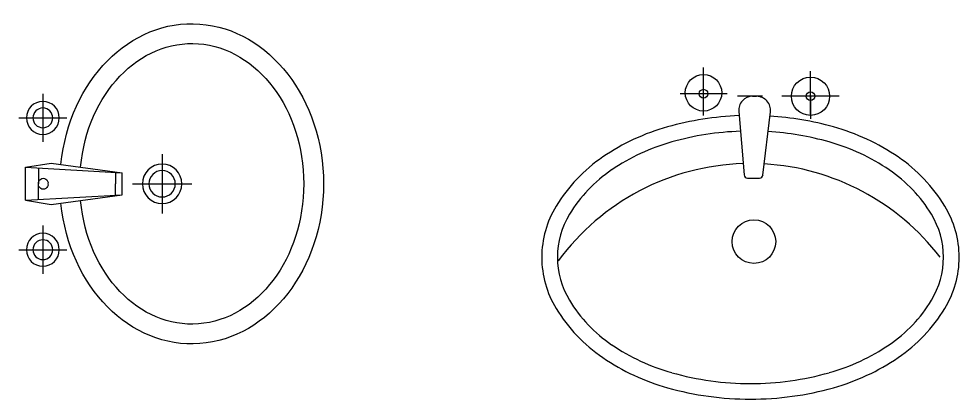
# Model space of a CAD drawing. Extents: x -42728 to 99010, y -18674 to 47645.
# Drawn here: x 47273 to 48701, y 40360 to 40937 of the extents above; entities that cross this region are included whole.
import ezdxf

# ---------------------------------------------------------------- set-up
doc = ezdxf.new("R2010")
doc.units = 0
doc.header["$LTSCALE"] = 100
doc.header["$MEASUREMENT"] = 0
doc.layers.get('0').update_dxf_attribs({"linetype": 'CONTINUOUS'})
for name, color, linetype in [('MC', 5, 'CONTINUOUS'), ('家具', 223, 'CONTINUOUS'), ('浅', 4, 'CONTINUOUS'), ('深', 5, 'CONTINUOUS')]:
    doc.layers.add(name, color=color, linetype=linetype)

# ---------------------------------------------------------------- blocks, each defined once
blk = doc.blocks.new('A$C772845B6')
at = {"layer": '家具'}
for p, q in [((245.5, 430.3), (245.5, 502.9)), ((407.9, 430.3), (407.9, 497.6)), ((281.2, 463.3), (209.9, 463.3)), ((335.3, 459.4), (297, 459.4)), ((320, 459.4), (326.1, 459.4)), ((451.4, 459.4), (364.3, 459.4)), ((407.9, 459.4), (407.9, 425)), ((407.9, 456.7), (407.9, 436.9)), ((298.9, 436.4), (307.1, 340.1)), ((335.8, 339.9), (347, 435.8)), ((407.9, 436.9), (407.9, 427.7)), ((312.4, 335.3), (330.6, 335.3))]:
    blk.add_line(p, q, dxfattribs=at)
for centre, radius in [((245.5, 464.6), 27.7), ((407.9, 459.4), 29), ((245.5, 463.3), 6.6), ((407.9, 459.4), 6.6), ((322.1, 238.9), 33)]:
    blk.add_circle(centre, radius, dxfattribs=at)
for centre, radius, start, end in [((320, 438.2), 21.1, 90, 184.8645), ((326.1, 438.2), 21.1, 353.3255, 90), ((316.8, -34.5), 464.8, 92.133, 105.7124), ((316.8, -34.5), 464.8, 74.2876, 86.3624), ((282.2, 88.4), 337.2, 105.7124, 124.183), ((316.8, -34.5), 441.1, 91.9858, 105.7124), ((316.8, -34.5), 441.1, 74.2876, 86.5261), ((351.4, 88.4), 337.2, 55.817, 74.2876), ((282.2, 88.4), 313.4, 105.7124, 124.183), ((351.4, 88.4), 313.4, 55.817, 74.2876), ((229.4, 166.1), 243.2, 124.183, 148.6216), ((316.8, -4.8), 362.2, 91.7576, 143.6521), ((404.2, 166.1), 243.2, 31.3784, 55.817), ((229.4, 166.1), 219.5, 124.183, 148.6216), ((316.8, -4.8), 362.2, 37.3919, 86.6764), ((404.2, 166.1), 219.5, 31.3784, 55.817), ((312.4, 340.6), 5.28, 184.8645, 270), ((330.6, 340.6), 5.28, 270, 353.3255), ((149, 215.2), 149, 148.6216, 180), ((484.6, 215.2), 149, 360, 31.3784), ((149, 215.2), 125.2, 148.6216, 180), ((484.6, 215.2), 125.2, 360, 31.3784), ((149, 215.2), 149, 180, 211.3784), ((149, 215.2), 125.2, 180, 211.3784), ((484.6, 215.2), 125.2, 328.6216, 0), ((484.6, 215.2), 149, 328.6216, 0), ((229.4, 264.2), 219.5, 211.3784, 235.817), ((404.2, 264.2), 219.5, 304.183, 328.6216), ((229.4, 264.2), 243.2, 211.3784, 235.817), ((404.2, 264.2), 243.2, 304.183, 328.6216), ((282.2, 341.9), 313.4, 235.817, 254.2876), ((351.4, 341.9), 313.4, 285.7124, 304.183), ((282.2, 341.9), 337.2, 235.817, 254.2876), ((351.4, 341.9), 337.2, 285.7124, 304.183), ((316.8, 464.8), 441.1, 254.2876, 270), ((316.8, 464.8), 441.1, 270, 285.7124), ((316.8, 464.8), 464.8, 254.2876, 270), ((316.8, 464.8), 464.8, 270, 285.7124)]:
    blk.add_arc(centre, radius, start, end, dxfattribs=at)
blk = doc.blocks.new('A$C69FE3AAD')
at = {"layer": '浅'}
for p, q in [((210.5, 49.1), (225.2, 156.7)), ((225.2, 156.7), (258.6, 156.7)), ((273.4, 49.1), (258.6, 156.7)), ((216.9, 10.2), (210.5, 49.1)), ((266.9, 10.2), (273.4, 49.1)), ((216.9, 10.2), (266.9, 10.2))]:
    blk.add_line(p, q, dxfattribs=at)
for centre in [(141.9, 36.5), (341.9, 36.5)]:
    blk.add_circle(centre, 25, dxfattribs=at)
blk.add_ellipse((241.9, 262.5), major_axis=(-242.8, 0), ratio=0.823633, start_param=1.692172, end_param=7.732606, dxfattribs=at)
at = {"layer": '深'}
for p, q in [((241.9, 172.5), (241.9, 262.6)), ((287, 217.5), (196.9, 217.5)), ((216.9, 10.2), (225.2, 156.7)), ((224.8, 146.6), (241.9, 146.6)), ((259.1, 146.6), (241.9, 146.6)), ((266.9, 10.2), (258.6, 156.7)), ((141.9, 0), (141.9, 73)), ((341.9, 0), (341.9, 73)), ((178.5, 36.5), (105.4, 36.5)), ((218.1, 29.9), (241.9, 29.9)), ((265.8, 29.9), (241.9, 29.9)), ((378.5, 36.5), (305.4, 36.5))]:
    blk.add_line(p, q, dxfattribs=at)
for centre, radius in [((241.9, 217.5), 30), ((241.9, 217.5), 20), ((141.9, 36.5), 15), ((341.9, 36.5), 15)]:
    blk.add_circle(centre, radius, dxfattribs=at)
for centre, start, end in [((240.8, 37.2), 80.5252, 279.4748), ((243.1, 37.2), 260.5252, 99.4748)]:
    blk.add_arc(centre, 7.19, start, end, dxfattribs=at)
blk.add_ellipse((241.9, 262.5), major_axis=(-212.8, 0), ratio=0.798772, start_param=1.690094, end_param=7.734684, dxfattribs=at)
blk = doc.blocks.new('A$C78A168A3')
blk.add_blockref('A$C69FE3AAD', (0, 0))
blk = doc.blocks.new('A$C60256D01')
at = {"layer": 'MC', "rotation": 90}
blk.add_blockref('A$C78A168A3', (461.6, 0), dxfattribs=at)
blk = doc.blocks.new('A$C5BCE11A8')
at = {"color": 3, "xscale": -1}
blk.add_blockref('A$C60256D01', (461.6, 0), dxfattribs=at)

msp = doc.modelspace()

# ---------------------------------------------------------------- block references
for name, p in [('A$C5BCE11A8', (47273.24199, 40444.51732)), ('A$C772845B6', (48066.98069, 40359.80002))]:
    msp.add_blockref(name, p)

doc.saveas('drawing.dxf')
